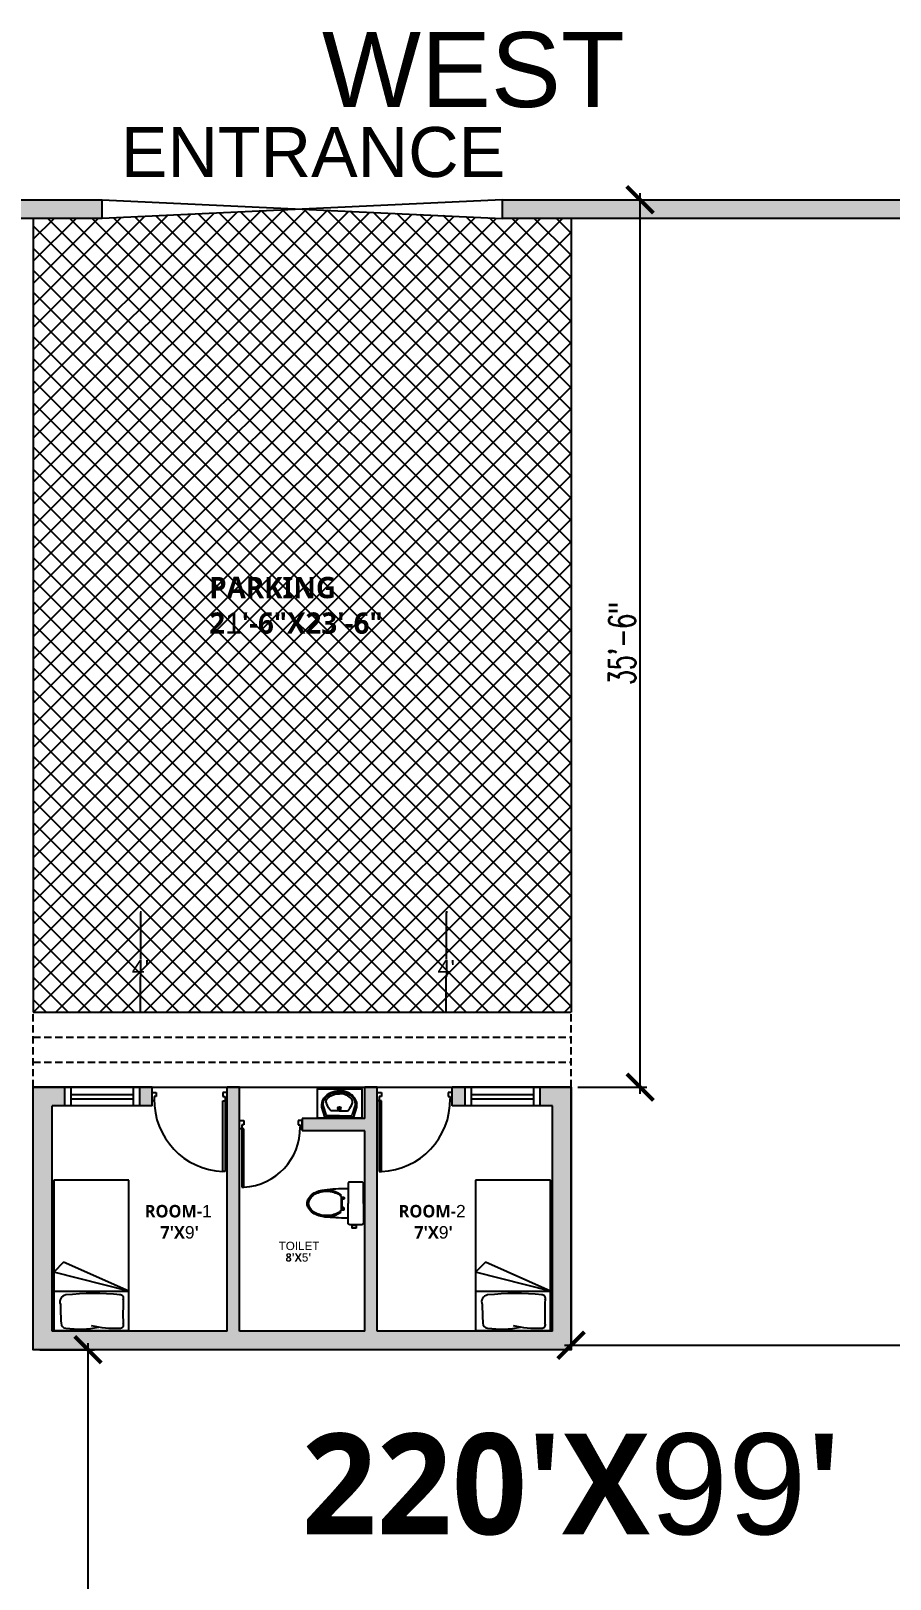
# Model space of a CAD drawing. Header units: inches. Extents: x 99023 to 109265, y 17199 to 18675.
# Drawn here: x 100180 to 100593, y 17932 to 18675 of the extents above; entities that cross this region are included whole.
import ezdxf

# ---------------------------------------------------------------- set-up
doc = ezdxf.new("R2010")
doc.units = ezdxf.units.IN
doc.linetypes.add('HIDDEN', pattern=[0.375, 0.25, -0.125])
doc.layers.get('0').update_dxf_attribs({"color": 255})
for name, color, linetype in [('I-WALL-PATT', 7, 'Continuous'), ('Washbasin-detail', 251, 'Continuous'), ('Washbasin-outline', 250, 'Continuous'), ('WC-Detail_dwgmodels.com', 251, 'Continuous'), ('WC-Outline_dwgmodels.com', 250, 'Continuous')]:
    doc.layers.add(name, color=color, linetype=linetype)
doc.styles.get("Standard").update_dxf_attribs({"font": 'arial.ttf'})
doc.styles.add('style2', font='romans.shx', dxfattribs={"width": 0.65})
doc.dimstyles.new('115', dxfattribs={"dimscale": 4.25, "dimtxt": 3, "dimasz": 0.5, "dimexe": 0.75, "dimexo": 0.75, "dimgap": 0.25, "dimtad": 1, "dimdec": 8, "dimzin": 0, "dimdsep": 46, "dimlunit": 4, "dimtxsty": 'style2', "dimblk": 'DOT', "dimcen": 0.25, "dimdle": 0.75, "dimclrd": 5, "dimclre": 5, "dimclrt": 2, "dimadec": 0, "dimazin": 0, "dimtfac": 0.75, "dimtdec": 8, "dimtix": 1, "dimtmove": 2, "dimatfit": 0, "dimfxl": 1, "dimfrac": 1, "dimtolj": 1, "dimtzin": 0, "dimlwd": -1, "dimlwe": -1, "dimarcsym": 0})
doc.dimstyles.get("Standard").update_dxf_attribs({"dimtxt": 0.18, "dimasz": 0.18, "dimexe": 0.18, "dimexo": 0.0625, "dimgap": 0.09, "dimtad": 0, "dimtih": 1, "dimtoh": 1, "dimdec": 4, "dimzin": 0, "dimdsep": 46, "dimtxsty": 'Standard', "dimcen": 0.09, "dimadec": 0, "dimazin": 0, "dimtfac": 1, "dimtdec": 4, "dimtofl": 0, "dimtmove": 0, "dimatfit": 3, "dimfxl": 1, "dimtolj": 1, "dimtzin": 0, "dimarcsym": 0})

# ---------------------------------------------------------------- blocks, each defined once
blk = doc.blocks.new('*D26')
at = {"color": 0, "lineweight": -2, "transparency": 16777216}
for p, q in [((100233.53, 18252.44), (100232.81, 18252.44)), ((100232.99, 18252.26), (100232.99, 18229.68)), ((100232.99, 18204.62), (100232.99, 18221.5)), ((100232.93, 18204.44), (100232.81, 18204.44))]:
    blk.add_line(p, q, dxfattribs=at)
for points in [[(100232.96, 18252.26), (100233.02, 18252.26), (100232.99, 18252.44)], [(100232.96, 18204.62), (100233.02, 18204.62), (100232.99, 18204.44)]]:
    blk.add_solid(points, dxfattribs=at)
at = {"layer": 'Defpoints', "color": 0, "lineweight": -2, "transparency": 16777216}
for p in [(100232.99, 18252.44), (100233.59, 18252.44), (100232.99, 18204.44)]:
    blk.add_point(p, dxfattribs=at)
at = {"color": 0, "transparency": 16777216, "insert": (100232.99, 18225.59), "char_height": 8, "attachment_point": 5}
blk.add_mtext("\\A1;4'", dxfattribs=at)
blk = doc.blocks.new('*D27')
at = {"color": 0, "lineweight": -2, "transparency": 16777216}
for p, q in [((100380.21, 18252.44), (100379.49, 18252.44)), ((100379.67, 18252.26), (100379.67, 18229.68)), ((100379.67, 18204.62), (100379.67, 18221.5)), ((100379.61, 18204.44), (100379.49, 18204.44))]:
    blk.add_line(p, q, dxfattribs=at)
for points in [[(100379.64, 18252.26), (100379.7, 18252.26), (100379.67, 18252.44)], [(100379.64, 18204.62), (100379.7, 18204.62), (100379.67, 18204.44)]]:
    blk.add_solid(points, dxfattribs=at)
at = {"layer": 'Defpoints', "color": 0, "lineweight": -2, "transparency": 16777216}
for p in [(100379.67, 18252.44), (100380.27, 18252.44), (100379.67, 18204.44)]:
    blk.add_point(p, dxfattribs=at)
at = {"color": 0, "transparency": 16777216, "insert": (100379.67, 18225.59), "char_height": 8, "attachment_point": 5}
blk.add_mtext("\\A1;4'", dxfattribs=at)
blk = doc.blocks.new('_ArchTick')
at = {"color": 0, "linetype": 'ByBlock', "const_width": 0.15}
blk.add_lwpolyline([(-0.5, -0.5), (0.5, 0.5)], dxfattribs=at)
blk = doc.blocks.new('*D17')
at = {"color": 4, "linetype": 'ByBlock', "transparency": 16777216}
for p, q in [((100145.57, 17929.42), (100145.57, 17922.35)), ((101708.57, 17929.42), (101708.57, 17922.35))]:
    blk.add_line(p, q, dxfattribs=at)
at = {"color": 4, "transparency": 16777216}
blk.add_line((100142.38, 17925.54), (101711.76, 17925.54), dxfattribs=at)
at = {"layer": 'Defpoints', "color": 0, "linetype": 'ByBlock', "lineweight": -2, "transparency": 16777216}
for p in [(100145.57, 17932.61), (101708.57, 17932.61), (101708.57, 17925.54)]:
    blk.add_point(p, dxfattribs=at)
at = {"color": 4, "linetype": 'ByBlock', "transparency": 16777216, "xscale": 12.75, "yscale": 12.75, "zscale": 12.75, "rotation": 180}
blk.add_blockref('_ArchTick', (100145.57, 17925.54), dxfattribs=at)
at = {"color": 4, "linetype": 'ByBlock', "transparency": 16777216, "xscale": 12.75, "yscale": 12.75, "zscale": 12.75}
blk.add_blockref('_ArchTick', (101708.57, 17925.54), dxfattribs=at)
at = {"color": 4, "linetype": 'ByBlock', "transparency": 16777216, "insert": (100927.07, 17934.19), "char_height": 12.75, "attachment_point": 5, "style": 'style2'}
blk.add_mtext('\\A1;130\'-3"', dxfattribs=at)
blk = doc.blocks.new('*D20')
at = {"color": 4, "transparency": 16777216}
blk.add_line((100436.38, 18044.57), (101711.76, 18044.57), dxfattribs=at)
at = {"color": 4, "linetype": 'ByBlock', "transparency": 16777216}
for p, q in [((100439.57, 18045.63), (100439.57, 18047.76)), ((101708.57, 18045.63), (101708.57, 18047.76))]:
    blk.add_line(p, q, dxfattribs=at)
at = {"layer": 'Defpoints', "color": 0, "linetype": 'ByBlock', "lineweight": -2, "transparency": 16777216}
for p in [(100439.57, 18042.44), (101708.57, 18044.57), (101708.57, 18042.44)]:
    blk.add_point(p, dxfattribs=at)
at = {"color": 4, "linetype": 'ByBlock', "transparency": 16777216, "xscale": 12.75, "yscale": 12.75, "zscale": 12.75, "rotation": 180}
blk.add_blockref('_ArchTick', (100439.57, 18044.57), dxfattribs=at)
at = {"color": 4, "linetype": 'ByBlock', "transparency": 16777216, "xscale": 12.75, "yscale": 12.75, "zscale": 12.75}
blk.add_blockref('_ArchTick', (101708.57, 18044.57), dxfattribs=at)
at = {"color": 4, "linetype": 'ByBlock', "transparency": 16777216, "insert": (101074.07, 18053.23), "char_height": 12.75, "attachment_point": 5, "style": 'style2'}
blk.add_mtext('\\A1;105\'-9"', dxfattribs=at)
blk = doc.blocks.new('*D21')
at = {"color": 4, "linetype": 'ByBlock', "transparency": 16777216}
for p, q in [((100442.76, 18594.44), (100475.85, 18594.44)), ((100442.76, 18168.44), (100475.85, 18168.44))]:
    blk.add_line(p, q, dxfattribs=at)
at = {"color": 4, "transparency": 16777216}
blk.add_line((100472.66, 18165.25), (100472.66, 18597.63), dxfattribs=at)
at = {"layer": 'Defpoints', "color": 0, "linetype": 'ByBlock', "lineweight": -2, "transparency": 16777216}
for p in [(100439.57, 18594.44), (100472.66, 18594.44), (100439.57, 18168.44)]:
    blk.add_point(p, dxfattribs=at)
at = {"color": 4, "linetype": 'ByBlock', "transparency": 16777216, "xscale": 12.75, "yscale": 12.75, "zscale": 12.75}
for p, rotation in [((100472.66, 18594.44), 90), ((100472.66, 18168.44), 270)]:
    blk.add_blockref('_ArchTick', p, dxfattribs=dict(at, rotation=rotation))
at = {"color": 4, "linetype": 'ByBlock', "transparency": 16777216, "insert": (100464.01, 18381.44), "char_height": 12.75, "attachment_point": 5, "rotation": 90, "style": 'style2'}
blk.add_mtext('\\A1;35\'-6"', dxfattribs=at)
blk = doc.blocks.new('*D22')
at = {"color": 4, "linetype": 'ByBlock', "transparency": 16777216}
for p, q in [((100184.76, 18042.44), (100211.02, 18042.44)), ((100184.76, 17406.44), (100211.02, 17406.44))]:
    blk.add_line(p, q, dxfattribs=at)
at = {"color": 4, "transparency": 16777216}
blk.add_line((100207.83, 18045.63), (100207.83, 17403.25), dxfattribs=at)
at = {"layer": 'Defpoints', "color": 0, "linetype": 'ByBlock', "lineweight": -2, "transparency": 16777216}
for p in [(100181.57, 18042.44), (100181.57, 17406.44), (100207.83, 17406.44)]:
    blk.add_point(p, dxfattribs=at)
at = {"color": 4, "linetype": 'ByBlock', "transparency": 16777216, "xscale": 12.75, "yscale": 12.75, "zscale": 12.75}
for p, rotation in [((100207.83, 18042.44), 90), ((100207.83, 17406.44), 270)]:
    blk.add_blockref('_ArchTick', p, dxfattribs=dict(at, rotation=rotation))
at = {"color": 4, "linetype": 'ByBlock', "transparency": 16777216, "insert": (100199.18, 17724.44), "char_height": 12.75, "attachment_point": 5, "rotation": 90, "style": 'style2'}
blk.add_mtext("\\A1;53'", dxfattribs=at)

msp = doc.modelspace()

# ---------------------------------------------------------------- hatches: boundary and pattern name
at = {"layer": 'I-WALL-PATT', "true_color": 0x3b3b3b, "transparency": 33554687}
h = msp.add_hatch(color=250, dxfattribs=at)
h.dxf.hatch_style = 1
h.paths.add_polyline_path([(100067.56989581, 18585.43877382), (100067.56989581, 18594.43877382), (99068.56989581, 18594.43877382), (99068.56989581, 17406.43877382), (101708.56989581, 17406.43877382), (101708.56989581, 18594.43877382), (100406.56989581, 18594.43877382), (100406.56989581, 18585.43877382), (100602.69015878, 18585.43877382), (101699.56989581, 18585.43877382), (101699.56989581, 17415.43877382), (99077.56989581, 17415.43877382), (99077.56989581, 18585.43877382)])
h.paths.add_polyline_path([(100139.56989581, 18594.43877382), (100139.56989581, 18585.43877382), (100214.56989581, 18585.43877382), (100214.56989581, 18594.43877382)], flags=17)
at = {"layer": 'I-WALL-PATT', "true_color": 0x939598, "transparency": 33554687}
h = msp.add_hatch(dxfattribs=at)
h.set_pattern_fill('ANSI37', color=252, scale=60)
h.set_pattern_definition([(45, (85733.253, 16547.49), (-5.303301, 5.303301), []), (135, (85733.253, 16547.49), (-5.303301, -5.303301), [])])
h.paths.add_polyline_path([(100310.56989581, 18589.93877382), (100214.56989581, 18585.43877382), (100181.56989581, 18585.43877382), (100181.56989581, 18204.43877382), (100439.56989581, 18204.43877382), (100439.56989581, 18585.43877382), (100406.56989581, 18585.43877382)])
h.paths.add_polyline_path([(100261.97507979, 18380.41411621), (100352.60191101, 18380.41411621), (100352.60191101, 18417.50985264), (100261.97507979, 18417.50985264)], flags=24)
at = {"layer": 'I-WALL-PATT', "true_color": 0x636466, "transparency": 33554687}
h = msp.add_hatch(color=251, dxfattribs=at)
h.dxf.hatch_style = 1
h.paths.add_polyline_path([(100190.56989581, 18159.43877382), (100196.56989581, 18159.43877382), (100196.56989581, 18168.43877382), (100181.56989581, 18168.43877382), (100181.56989581, 18042.43877382), (100439.56989581, 18042.43877382), (100439.56989581, 18168.43877382), (100424.56989581, 18168.43877382), (100424.56989581, 18159.43877382), (100430.56989581, 18159.43877382), (100430.56989581, 18051.43877382), (100346.56989581, 18051.43877382), (100346.56989581, 18159.43877382), (100346.56989581, 18168.43877382), (100340.56989581, 18168.43877382), (100340.56989581, 18153.43877382), (100310.56989581, 18153.43877382), (100310.56989581, 18147.43877382), (100340.56989581, 18147.43877382), (100340.56989581, 18051.43877382), (100280.56989581, 18051.43877382), (100280.56989581, 18159.43877382), (100280.56989581, 18168.43877382), (100274.56989581, 18168.43877382), (100274.56989581, 18159.43877382), (100274.56989581, 18051.43877382), (100190.56989581, 18051.43877382)])
h.paths.add_polyline_path([(100238.56989581, 18168.43877382), (100232.56989581, 18168.43877382), (100232.56989581, 18159.43877382), (100238.56989581, 18159.43877382)], flags=17)
h.paths.add_polyline_path([(100388.56989581, 18168.43877382), (100382.56989581, 18168.43877382), (100382.56989581, 18159.43877382), (100388.56989581, 18159.43877382)], flags=17)

# ---------------------------------------------------------------- linework, layer by layer
at = {"color": 19, "true_color": 0x552a2a}
for p, q in [((100238.56989581, 18165.93877382), (100240.56989581, 18165.93877382)), ((100238.56989581, 18161.93877382), (100238.56989581, 18165.93877382)), ((100239.56989581, 18161.93877382), (100238.56989581, 18161.93877382)), ((100240.56989581, 18163.93877382), (100239.56989581, 18163.93877382)), ((100239.56989581, 18163.93877382), (100239.56989581, 18161.93877382)), ((100240.56989581, 18165.93877382), (100240.56989581, 18163.93877382)), ((100274.56989581, 18165.93877382), (100272.56989581, 18165.93877382)), ((100272.56989581, 18165.93877382), (100272.56989581, 18163.93877382)), ((100272.56989581, 18163.93877382), (100273.56989581, 18163.93877382)), ((100272.56989581, 18127.93877382), (100272.56989581, 18161.93877382)), ((100272.56989581, 18161.93877382), (100273.56989581, 18161.93877382)), ((100273.56989581, 18163.93877382), (100273.56989581, 18161.93877382)), ((100273.5739939, 18162.43877382), (100273.56989581, 18162.43877382)), ((100273.56989581, 18161.93877382), (100274.56989581, 18161.93877382)), ((100273.56989581, 18161.93877382), (100273.56989581, 18127.93877382)), ((100274.56989581, 18161.93877382), (100274.56989581, 18165.93877382)), ((100346.56989581, 18165.93877382), (100348.56989581, 18165.93877382)), ((100346.56989581, 18161.93877382), (100346.56989581, 18165.93877382)), ((100347.56989581, 18161.93877382), (100346.56989581, 18161.93877382)), ((100347.56579773, 18162.43877382), (100347.56989581, 18162.43877382)), ((100348.56989581, 18163.93877382), (100347.56989581, 18163.93877382)), ((100347.56989581, 18163.93877382), (100347.56989581, 18161.93877382)), ((100347.56989581, 18161.93877382), (100347.56989581, 18127.93877382)), ((100348.56989581, 18161.93877382), (100347.56989581, 18161.93877382)), ((100348.56989581, 18165.93877382), (100348.56989581, 18163.93877382)), ((100348.56989581, 18127.93877382), (100348.56989581, 18161.93877382)), ((100382.56989581, 18165.93877382), (100380.56989581, 18165.93877382)), ((100380.56989581, 18165.93877382), (100380.56989581, 18163.93877382)), ((100380.56989581, 18163.93877382), (100381.56989581, 18163.93877382)), ((100381.56989581, 18163.93877382), (100381.56989581, 18161.93877382)), ((100381.56989581, 18161.93877382), (100382.56989581, 18161.93877382)), ((100382.56989581, 18161.93877382), (100382.56989581, 18165.93877382)), ((100280.56989581, 18152.43877382), (100282.56989581, 18152.43877382)), ((100280.56989581, 18148.43877382), (100280.56989581, 18152.43877382)), ((100282.56989581, 18152.43877382), (100282.56989581, 18150.43877382)), ((100310.56989581, 18152.43877382), (100308.56989581, 18152.43877382)), ((100308.56989581, 18152.43877382), (100308.56989581, 18150.43877382)), ((100310.56989581, 18148.43877382), (100310.56989581, 18152.43877382)), ((100281.56989581, 18148.43877382), (100280.56989581, 18148.43877382)), ((100282.56989581, 18150.43877382), (100281.56989581, 18150.43877382)), ((100281.56989581, 18150.43877382), (100281.56989581, 18148.43877382)), ((100281.56989581, 18148.43877382), (100281.56989581, 18120.43877382)), ((100282.56989581, 18148.43877382), (100281.56989581, 18148.43877382)), ((100282.56989581, 18120.43877382), (100282.56989581, 18148.43877382)), ((100308.56989581, 18150.43877382), (100309.56989581, 18150.43877382)), ((100309.56989581, 18150.43877382), (100309.56989581, 18148.43877382)), ((100309.56989581, 18148.43877382), (100310.56989581, 18148.43877382)), ((100273.56989581, 18127.93877382), (100272.56989581, 18127.93877382)), ((100347.56989581, 18127.93877382), (100348.56989581, 18127.93877382)), ((100281.56989581, 18120.43877382), (100282.56989581, 18120.43877382))]:
    msp.add_line(p, q, dxfattribs=at)
at = {"color": 251, "true_color": 0x636466}
for p, q in [((100191.3797725, 18123.7593696), (100191.3797725, 18051.7593696)), ((100227.3797725, 18123.7593696), (100191.3797725, 18123.7593696)), ((100227.3797725, 18051.7593696), (100227.3797725, 18123.7593696)), ((100393.7086969, 18123.7593696), (100393.7086969, 18051.7593696)), ((100429.7086969, 18123.7593696), (100393.7086969, 18123.7593696)), ((100429.7086969, 18051.7593696), (100429.7086969, 18123.7593696)), ((100227.3797725, 18070.57277301), (100191.37009589, 18079.66096672)), ((100196.12266475, 18084.52982129), (100191.3797725, 18079.65852452)), ((100227.3797725, 18070.57277301), (100196.12266475, 18084.52982129)), ((100429.7086969, 18070.57277301), (100393.69902029, 18079.66096672)), ((100398.45158915, 18084.52982129), (100393.7086969, 18079.65852452)), ((100429.7086969, 18070.57277301), (100398.45158915, 18084.52982129)), ((100191.3797725, 18070.57277301), (100227.3797725, 18070.57277301)), ((100393.7086969, 18070.57277301), (100429.7086969, 18070.57277301)), ((100191.3797725, 18051.7593696), (100227.3797725, 18051.7593696)), ((100393.7086969, 18051.7593696), (100429.7086969, 18051.7593696))]:
    msp.add_line(p, q, dxfattribs=at)
at = {"color": 19, "true_color": 0x552a2a}
for centre, radius, start, end in [((100274.10019884, 18162.43877382), 34.53392285, 179.1704130783, 267.4602182872), ((100347.03959278, 18162.43877382), 34.53392285, 272.5397817128, 0.8295869217), ((100281.03285878, 18148.93877382), 28.54141697, 273.0870351652, 1.0037818131)]:
    msp.add_arc(centre, radius, start, end, dxfattribs=at)
at = {"color": 251, "true_color": 0x636466}
for centre, radius, start, end in [((100197.56503283, 18065.51349235), 3.24731393, 97.0153184447, 204.3743678524), ((100197.56503283, 18065.51349235), 3.24731393, 97.0153184447, 204.3743678524), ((100464.36949843, 18068.47027253), 269.7965611, 180.9125644661, 182.8340642964), ((100464.36949843, 18068.47027253), 269.7965611, 180.9125644661, 182.8340642964), ((100210.33473168, 17943.201823), 126.22323736, 84.1139139326, 95.9873971411), ((100210.33473168, 17943.201823), 126.22323736, 84.1139139326, 95.9873971411), ((100223.27904789, 18067.13070092), 1.62887902, 336.1084115563, 99.6575795617), ((100223.27904789, 18067.13070092), 1.62887902, 336.1084115563, 99.6575795617), ((100386.80050246, 18059.20760296), 162.19486435, 177.4333292639, 181.4037515644), ((100386.80050246, 18059.20760296), 162.19486435, 177.4333292639, 181.4037515644), ((100399.89395723, 18065.51349235), 3.24731393, 97.0153184447, 204.3743678524), ((100399.89395723, 18065.51349235), 3.24731393, 97.0153184447, 204.3743678524), ((100666.69842282, 18068.47027253), 269.7965611, 180.9125644661, 182.8340642964), ((100666.69842282, 18068.47027253), 269.7965611, 180.9125644661, 182.8340642964), ((100412.66365607, 17943.201823), 126.22323736, 84.1139139326, 95.9873971411), ((100412.66365607, 17943.201823), 126.22323736, 84.1139139326, 95.9873971411), ((100425.60797228, 18067.13070092), 1.62887902, 336.1084115563, 99.6575795617), ((100425.60797228, 18067.13070092), 1.62887902, 336.1084115563, 99.6575795617), ((100589.12942686, 18059.20760296), 162.19486435, 177.4333292639, 181.4037515644), ((100589.12942686, 18059.20760296), 162.19486435, 177.4333292639, 181.4037515644), ((100197.16842311, 18055.13056321), 2.26550245, 180, 270), ((100197.16842311, 18055.13056321), 2.26550245, 180, 270), ((100203.72267317, 18096.56521853), 44.18893507, 261.4702263563, 282.103264198), ((100203.72267317, 18096.56521853), 44.18893507, 261.4702263563, 282.103264198), ((100220.39726028, 18101.84005233), 49.04441065, 257.0563818519, 273.0488322072), ((100220.39726028, 18101.84005233), 49.04441065, 257.0563818519, 273.0488322072), ((100223.31352851, 18054.40904862), 1.5743579, 258.7277862368, 31.609498685), ((100223.31352851, 18054.40904862), 1.5743579, 258.7277862368, 31.609498685), ((100399.4973475, 18055.13056321), 2.26550245, 180, 270), ((100399.4973475, 18055.13056321), 2.26550245, 180, 270), ((100406.05159756, 18096.56521853), 44.18893507, 261.4702263563, 282.103264198), ((100406.05159756, 18096.56521853), 44.18893507, 261.4702263563, 282.103264198), ((100422.72618467, 18101.84005233), 49.04441065, 257.0563818519, 273.0488322072), ((100422.72618467, 18101.84005233), 49.04441065, 257.0563818519, 273.0488322072), ((100425.64245291, 18054.40904862), 1.5743579, 258.7277862368, 31.609498685), ((100425.64245291, 18054.40904862), 1.5743579, 258.7277862368, 31.609498685)]:
    msp.add_arc(centre, radius, start, end, dxfattribs=at)
at = {"layer": 'I-WALL-PATT', "color": 18, "true_color": 0x000000}
for p, q in [((100139.56989581, 18594.43877382), (100214.56989581, 18594.43877382)), ((100214.56989581, 18585.43877382), (100214.56989581, 18594.43877382)), ((100406.56989581, 18594.43877382), (101708.56989581, 18594.43877382)), ((100406.56989581, 18594.43877382), (100406.56989581, 18585.43877382)), ((100181.56989581, 18042.43877382), (100181.56989581, 18168.43877382)), ((100238.56989581, 18168.43877382), (100181.56989581, 18168.43877382)), ((100238.56989581, 18159.43877382), (100238.56989581, 18168.43877382)), ((100280.56989581, 18168.43877382), (100274.56989581, 18168.43877382)), ((100274.56989581, 18159.43877382), (100274.56989581, 18168.43877382)), ((100280.56989581, 18159.43877382), (100280.56989581, 18168.43877382)), ((100340.56989581, 18153.43877382), (100340.56989581, 18168.43877382)), ((100346.56989581, 18168.43877382), (100340.56989581, 18168.43877382)), ((100346.56989581, 18159.43877382), (100346.56989581, 18168.43877382)), ((100439.56989581, 18168.43877382), (100382.56989581, 18168.43877382)), ((100382.56989581, 18159.43877382), (100382.56989581, 18168.43877382)), ((100439.56989581, 18042.43877382), (100439.56989581, 18168.43877382)), ((100190.56989581, 18051.43877382), (100190.56989581, 18159.43877382)), ((100238.56989581, 18159.43877382), (100190.56989581, 18159.43877382)), ((100274.56989581, 18051.43877382), (100274.56989581, 18159.43877382)), ((100280.56989581, 18051.43877382), (100280.56989581, 18159.43877382)), ((100340.56989581, 18153.43877382), (100310.56989581, 18153.43877382)), ((100310.56989581, 18153.43877382), (100310.56989581, 18147.43877382)), ((100346.56989581, 18051.43877382), (100346.56989581, 18159.43877382)), ((100430.56989581, 18159.43877382), (100382.56989581, 18159.43877382)), ((100430.56989581, 18051.43877382), (100430.56989581, 18159.43877382)), ((100340.56989581, 18147.43877382), (100310.56989581, 18147.43877382)), ((100340.56989581, 18051.43877382), (100340.56989581, 18147.43877382)), ((100274.56989581, 18051.43877382), (100190.56989581, 18051.43877382)), ((100340.56989581, 18051.43877382), (100280.56989581, 18051.43877382)), ((100430.56989581, 18051.43877382), (100346.56989581, 18051.43877382)), ((100439.56989581, 18042.43877382), (100181.56989581, 18042.43877382))]:
    msp.add_line(p, q, dxfattribs=at)
at = {"layer": 'I-WALL-PATT', "color": 253, "true_color": 0xb3b3b3}
for p, q in [((100214.56989581, 18594.43877382), (100406.56989581, 18585.43877382)), ((100406.56989581, 18594.43877382), (100214.56989581, 18585.43877382)), ((100181.56989581, 18585.43877382), (100181.56989581, 18204.43877382)), ((100439.56989581, 18585.43877382), (100439.56989581, 18204.43877382)), ((100181.56989581, 18204.43877382), (100439.56989581, 18204.43877382))]:
    msp.add_line(p, q, dxfattribs=at)
at = {"layer": 'I-WALL-PATT', "color": 251, "linetype": 'HIDDEN', "ltscale": 14, "true_color": 0x636466}
for p, q in [((100181.56989581, 18204.43877382), (100439.56989581, 18204.43877382)), ((100181.56989581, 18168.43877382), (100181.56989581, 18204.43877382)), ((100439.56989581, 18168.43877382), (100439.56989581, 18204.43877382)), ((100181.56989581, 18192.43877382), (100439.56989581, 18192.43877382)), ((100181.56989581, 18180.43877382), (100439.56989581, 18180.43877382))]:
    msp.add_line(p, q, dxfattribs=at)
at = {"layer": 'I-WALL-PATT', "color": 251, "true_color": 0x636466}
for p, q in [((100196.56989581, 18168.43877382), (100196.56989581, 18159.43877382)), ((100232.56989581, 18168.43877382), (100196.56989581, 18168.43877382)), ((100199.56989581, 18168.43877382), (100199.56989581, 18159.43877382)), ((100229.56989581, 18168.43877382), (100229.56989581, 18159.43877382)), ((100232.56989581, 18168.43877382), (100232.56989581, 18159.43877382)), ((100388.56989581, 18168.43877382), (100388.56989581, 18159.43877382)), ((100424.56989581, 18168.43877382), (100388.56989581, 18168.43877382)), ((100391.56989581, 18168.43877382), (100391.56989581, 18159.43877382)), ((100421.56989581, 18168.43877382), (100421.56989581, 18159.43877382)), ((100424.56989581, 18168.43877382), (100424.56989581, 18159.43877382)), ((100199.56989581, 18164.93877382), (100229.56989581, 18164.93877382)), ((100199.56989581, 18162.93877382), (100229.56989581, 18162.93877382)), ((100391.56989581, 18164.93877382), (100421.56989581, 18164.93877382)), ((100391.56989581, 18162.93877382), (100421.56989581, 18162.93877382)), ((100232.56989581, 18159.43877382), (100196.56989581, 18159.43877382)), ((100424.56989581, 18159.43877382), (100388.56989581, 18159.43877382))]:
    msp.add_line(p, q, dxfattribs=at)
at = {"layer": 'I-WALL-PATT', "color": 18, "true_color": 0x000000}
for points in [[(100067.56989581, 18585.43877382), (99077.56989581, 18585.43877382), (99077.56989581, 17415.43877382), (101699.56989581, 17415.43877382), (101699.56989581, 18585.43877382), (100406.56989581, 18585.43877382)], [(100214.56989581, 18585.43877382), (100114.26607236, 18585.43877382)]]:
    msp.add_lwpolyline(points, dxfattribs=at)
at = {"layer": 'I-WALL-PATT', "color": 251, "true_color": 0x636466}
for points in [[(100181.56989581, 18168.43877382), (100439.56989581, 18168.43877382), (100439.56989581, 18042.43877382), (100181.56989581, 18042.43877382)], [(100317.72952841, 18153.72846245), (100339.37294277, 18153.72846245), (100339.37294277, 18167.47523768), (100317.72952841, 18167.47523768)]]:
    msp.add_lwpolyline(points, close=True, dxfattribs=at)
at = {"layer": 'Washbasin-detail', "color": 251, "true_color": 0x636466}
for p, q in [((100320.70976875, 18160.70051779), (100319.94439791, 18160.0805458)), ((100336.10380735, 18160.70051779), (100336.86917818, 18160.0805458))]:
    msp.add_line(p, q, dxfattribs=at)
for points in [[(100328.40481935, 18154.78789166), (100323.06461814, 18154.78789166, -0.3903372058), (100322.07569199, 18155.43069366), (100320.78387269, 18159.41711178, -0.1834457583), (100321.43288999, 18162.99597871, -0.2322422504), (100328.40481935, 18166.28415816, -0.6466668085)], [(100328.33458729, 18154.78789166), (100333.6747885, 18154.78789166, 0.3903372058), (100334.66371465, 18155.43069366), (100336.0297034, 18159.41711178, 0.1834457583), (100335.38068611, 18162.99597871, 0.2302366839), (100328.33458729, 18166.28415816, 0.6466668085)]]:
    msp.add_lwpolyline(points, format="xyb", dxfattribs=at)
for radius in [0.71739759, 0.54390938]:
    msp.add_circle((100328.40481935, 18158.37274896), radius, dxfattribs=at)
at = {"layer": 'Washbasin-outline', "color": 251, "true_color": 0x636466}
for points in [[(100328.40481935, 18154.16981282), (100321.50653774, 18154.16981282, -0.3493337133), (100321.38607854, 18154.2656718), (100320.05925279, 18158.89401888, -0.2108617101), (100321.00637458, 18163.19786049, -0.2382214915), (100328.3800962, 18166.80334439, 0.0063764639)], [(100328.40481935, 18157.03769866), (100324.66119874, 18157.1014404, -0.2045612104), (100323.7815896, 18157.80411642, -0.107345096), (100322.18403014, 18160.95277712, -0.2465395604), (100322.42181614, 18162.67457772, -0.2348021884), (100328.4295425, 18165.34467832, -0.7916775083)], [(100328.33458729, 18157.03769866), (100332.0782079, 18157.1014404, 0.2186860776), (100332.95781704, 18157.68050066, 0.1031439316), (100334.62954596, 18160.95277712, 0.2465395604), (100334.39175996, 18162.67457772, 0.2324038578), (100328.30986413, 18165.34467832, 0.7916775083)], [(100328.33458729, 18154.16981282), (100335.23286889, 18154.16981282, 0.3493337133), (100335.35332809, 18154.2656718), (100336.7543233, 18158.89401888, 0.2108617101), (100335.80720152, 18163.19786049, 0.2369383913), (100328.38403359, 18166.80334439, -0.0063764273)]]:
    msp.add_lwpolyline(points, format="xyb", dxfattribs=at)
at = {"layer": 'WC-Detail_dwgmodels.com', "color": 251, "true_color": 0x636466}
for points in [[(100322.29751792, 18106.83143472, -0.0685639722), (100318.86810186, 18107.30392468, -0.0806886506), (100316.19544829, 18108.54540245, -0.1070472384), (100314.261172, 18110.57388462, -0.1379521445), (100313.66788829, 18112.68328658, -0.1379521445), (100314.261172, 18114.79268853, -0.1070472384), (100316.19544829, 18116.8211707, -0.0806886506), (100318.86810186, 18118.06264847, -0.0685639722), (100322.29751792, 18118.53513843, -0.0685639722), (100325.72693398, 18118.06264847, -0.0806886506), (100328.39958755, 18116.8211707, -0.0497411169), (100329.40862903, 18115.97936842, -0.1379521445)], [(100321.24017801, 18119.09650508, -0.1975113434), (100329.03283663, 18116.81350969), (100328.80320332, 18116.52458387)], [(100329.40862903, 18115.75736065), (100330.37159199, 18115.75736065, -0.7881977177), (100330.37159199, 18114.72032361), (100329.92714755, 18114.72032361)], [(100329.40862903, 18115.31291621), (100329.74196236, 18115.31291621, -0.4142135624), (100329.92714755, 18115.12773102), (100329.92714755, 18114.57217547, -0.4142135624), (100329.74196236, 18114.38699028), (100329.40862903, 18114.38699028)], [(100321.70488308, 18106.23132659, 0.18619195), (100329.03283663, 18108.55306346), (100328.80320332, 18108.84198928)], [(100329.40862903, 18109.38720473, -0.0497411169), (100328.39958755, 18108.54540245, -0.0806886506), (100325.72693398, 18107.30392468, -0.0685639722), (100322.29751792, 18106.83143472, -0.0685639722)], [(100329.40862903, 18110.05365695), (100329.74196236, 18110.05365695, 0.4142135624), (100329.92714755, 18110.23884213), (100329.92714755, 18110.79439769, 0.4142135624), (100329.74196236, 18110.97958287), (100329.40862903, 18110.97958287)], [(100329.40862903, 18109.6092125), (100330.37159199, 18109.6092125, 0.7881977177), (100330.37159199, 18110.64624954), (100329.92714755, 18110.64624954)], [(100334.92714755, 18102.20180509), (100336.11233273, 18102.20180509, -0.4142135624)]]:
    msp.add_lwpolyline(points, format="xyb", dxfattribs=at)
for points in [[(100329.40862903, 18109.38720473), (100329.40862903, 18115.97936842)], [(100329.7789994, 18110.97958287), (100329.7789994, 18114.38699028)]]:
    msp.add_lwpolyline(points, dxfattribs=at)
at = {"layer": 'WC-Outline_dwgmodels.com', "color": 251, "true_color": 0x636466}
for points in [[(100339.96418459, 18112.68328658), (100339.96418459, 18122.16476806, 0.4142135624), (100339.18640681, 18122.94254584), (100333.40862903, 18122.94254584, 0.4142135624), (100332.63085125, 18122.16476806), (100332.63085125, 18120.15437498)], [(100312.96418459, 18112.68328658, -0.1352706375), (100313.61084081, 18115.0297811, -0.1069021121), (100315.69785463, 18117.26638608, -0.0819076509), (100318.59497764, 18118.64283518, -0.0590058266), (100321.70387833, 18119.15160585, -0.070136365)], [(100332.63085125, 18120.15437498, -0.2799012368), (100332.15290831, 18119.74544434, 0.0307611705), (100321.24017801, 18119.09650508, 16.522543694)], [(100321.70387833, 18106.2149673, -0.0590058266), (100318.59497764, 18106.72373797, -0.0819076509), (100315.69785463, 18108.10018707, -0.1069021121), (100313.61084081, 18110.33679206, -0.1352706375), (100312.96418459, 18112.68328658, -0.1352706375)], [(100339.96418459, 18112.68328658), (100339.96418459, 18103.20180509, -0.4142135624), (100339.18640681, 18102.42402732), (100336.11233273, 18102.42402732, -0.4142135624)], [(100321.24017801, 18106.27006807, 0.0109178879), (100321.70488308, 18106.23132659)], [(100332.63085125, 18105.21219817, 0.2799012368), (100332.15290831, 18105.62112882, -0.0307611705), (100321.24017801, 18106.27006807, -16.522543694)], [(100334.92714755, 18102.42402732), (100333.40862903, 18102.42402732, -0.4142135624), (100332.63085125, 18103.20180509), (100332.63085125, 18105.21219817)], [(100336.11233273, 18102.20180509), (100336.26048088, 18102.20180509, -0.4142135624), (100336.51974014, 18101.94254584), (100336.51974014, 18101.01661991, -0.4142135624), (100336.26048088, 18100.75736065), (100334.7789994, 18100.75736065, -0.4142135624), (100334.51974014, 18101.01661991)], [(100334.51974014, 18101.01661991), (100334.51974014, 18101.94254584, -0.4142135624), (100334.7789994, 18102.20180509), (100334.92714755, 18102.20180509, -0.4142135624)], [(100336.11233273, 18102.42402732), (100334.92714755, 18102.42402732, -0.4142135624)]]:
    msp.add_lwpolyline(points, format="xyb", dxfattribs=at)
for points in [[(100332.63085125, 18120.15437498), (100332.63085125, 18112.68328658)], [(100332.63085125, 18105.21219817), (100332.63085125, 18112.68328658)], [(100334.92714755, 18102.20180509), (100334.92714755, 18102.42402732)], [(100336.11233273, 18102.20180509), (100336.11233273, 18102.42402732)]]:
    msp.add_lwpolyline(points, dxfattribs=at)

# ---------------------------------------------------------------- texts
at = {"color": 18, "true_color": 0x000000, "attachment_point": 1}
for s, width, gutter_width, insert, char_height in [('WEST', 479.8366692301, 12.5, (100320.08832897, 18674.88526313), 36), ('ENTRANCE', 479.8366692301, 12.5, (100223.58109447, 18629.3316655), 24), ('{\\fYu Gothic Medium|b1|i0|c0|p34;PARKING\\P\\fYu Gothic Medium|b1|i0|c128|p34;2}1{\\fYu Gothic Medium|b1|i0|c128|p34;\'-6"X23\'-6"}', 146.1193647872, 3.80648703, (100265.95482155, 18413.38455092), 10.2288956953), ('{\\fYu Gothic Medium|b1|i0|c128|p34;ROOM-}1', 85.7097593755, 2.23278474, (100235.06216918, 18111.95341229), 6), ('{\\fYu Gothic Medium|b1|i0|c128|p34;ROOM-}2', 85.7097593755, 2.23278474, (100356.84968686, 18111.95341229), 6), ("{\\fYu Gothic Medium|b1|i0|c128|p34;7'X}9{\\fYu Gothic Medium|b1|i0|c128|p34;'}", 85.7097593755, 2.23278474, (100242.54059345, 18101.79296046), 6), ("{\\fYu Gothic Medium|b1|i0|c128|p34;7'X}9{\\fYu Gothic Medium|b1|i0|c128|p34;'}", 85.7097593755, 2.23278474, (100364.32811112, 18101.79296046), 6), ('TOILET', 85.7097593755, 2.23278474, (100299.28586499, 18094.28948256), 4), ("{\\fYu Gothic Medium|b1|i0|c128|p34;8'X}5{\\fYu Gothic Medium|b1|i0|c128|p34;'}", 85.7097593755, 2.23278474, (100302.58728988, 18088.75435817), 4), ("{\\fYu Gothic Medium|b1|i0|c128|p34;220'X}99{\\fYu Gothic Medium|b1|i0|c128|p34;'}", 691.2756190556, 18.00809691, (100310.31446596, 18002.24499104), 48.3918487761)]:
    msp.add_mtext_dynamic_manual_height_columns(s, width=width, gutter_width=gutter_width, heights=[0], dxfattribs=dict(at, insert=insert, char_height=char_height))

# ---------------------------------------------------------------- dimensions: what is measured, and where the dimension line sits
at = {"color": 7, "linetype": 'ByBlock'}
for base, p1, p2, picture, middle in [((100472.6577221825, 18594.4387738228), (100439.5698958131, 18168.4387738228), (100439.5698958131, 18594.4387738228), '*D21', (100464.0059364681, 18381.4387738227)), ((100207.8292045965, 17406.4387738228), (100181.5698958131, 18042.4387738228), (100181.5698958131, 17406.4387738228), '*D22', (100199.1774188822, 17724.4387738228))]:
    dim = msp.add_linear_dim(base=base, p1=p1, p2=p2, angle=90, dimstyle='115', override={"dimasz": 3, "dimblk1": 'ArchTick', "dimblk2": 'ArchTick', "dimsah": 1, "dimclrd": 4, "dimclre": 4, "dimclrt": 4}, dxfattribs=at)
    dim.commit()
    dim.dimension.update_dxf_attribs({"geometry": picture, "text_midpoint": middle})
at = {"color": 251, "true_color": 0x636466}
for base, p1, p2, picture, middle in [((100232.99455429, 18252.43877382), (100232.99455429, 18204.43877382), (100233.59322633, 18252.43877382), '*D26', (100232.99455429, 18225.58551499)), ((100379.67406747, 18252.43877382), (100379.67406747, 18204.43877382), (100380.27273952, 18252.43877382), '*D27', (100379.67406747, 18225.58551499))]:
    dim = msp.add_linear_dim(base=base, p1=p1, p2=p2, angle=90, dimstyle='Standard', override={"dimtxt": 8, "dimlunit": 4}, dxfattribs=at)
    dim.commit()
    dim.dimension.update_dxf_attribs({"geometry": picture, "text_midpoint": middle, "dimtype": 128})
at = {"color": 7, "linetype": 'ByBlock'}
for base, p1, p2, picture, middle in [((101708.5698958131, 18044.5741536342), (100439.5698958131, 18042.4387738228), (101708.5698958131, 18042.4387738228), '*D20', (101074.0698958131, 18053.2259393484)), ((101708.5698958131, 17925.5397639523), (100145.5698958131, 17932.6054404894), (101708.5698958131, 17932.6054404894), '*D17', (100927.0698958131, 17934.1915496666))]:
    dim = msp.add_linear_dim(base=base, p1=p1, p2=p2, dimstyle='115', override={"dimasz": 3, "dimblk1": 'ArchTick', "dimblk2": 'ArchTick', "dimsah": 1, "dimclrd": 4, "dimclre": 4, "dimclrt": 4}, dxfattribs=at)
    dim.commit()
    dim.dimension.update_dxf_attribs({"geometry": picture, "text_midpoint": middle})

doc.saveas('drawing.dxf')
